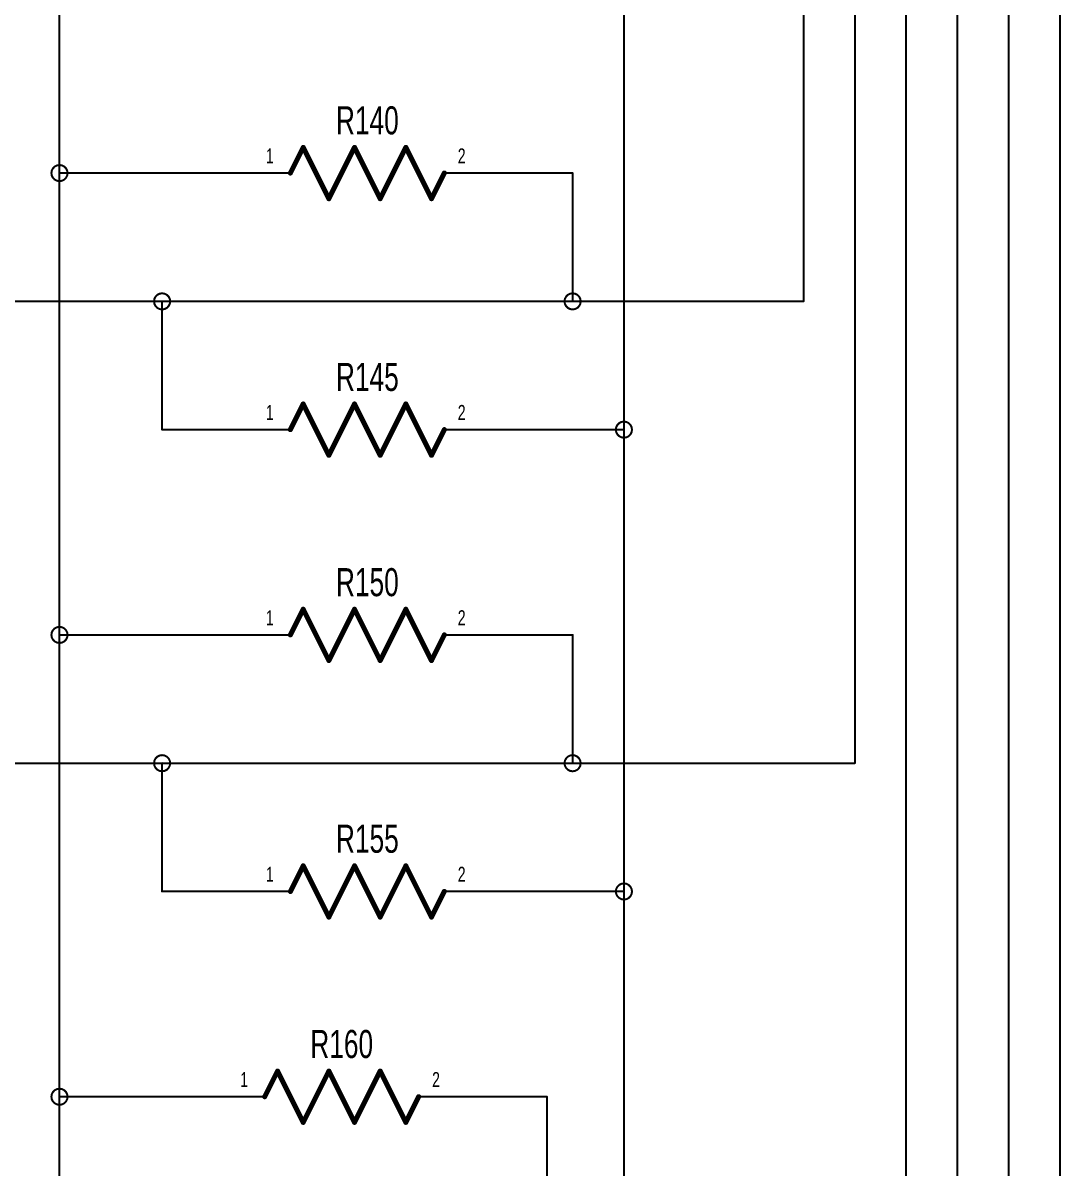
# Model space of a CAD drawing. Extents: x 0 to 23.8, y -0.1 to 21.2.
# Drawn here: x 21.079 to 23.102, y 8.22 to 10.452 of the extents above; entities that cross this region are included whole.
import ezdxf
from ezdxf.enums import TextEntityAlignment as Align

# ---------------------------------------------------------------- set-up
doc = ezdxf.new("R2010")
doc.units = 0
for name, color, linetype in [('Element', 253, 'CONTINUOUS'), ('Net', 50, 'CONTINUOUS'), ('Pin', 50, 'CONTINUOUS')]:
    doc.layers.add(name, color=color, linetype=linetype)

msp = doc.modelspace()

# ---------------------------------------------------------------- linework, layer by layer
at = {"layer": 'Element', "linetype": 'CONTINUOUS', "const_width": 0.0098}
for points in [[(21.6, 10.1591), (21.625, 10.2091)], [(21.625, 10.2091), (21.675, 10.1091)], [(21.675, 10.1091), (21.725, 10.2091)], [(21.725, 10.2091), (21.775, 10.1091)], [(21.775, 10.1091), (21.825, 10.2091)], [(21.825, 10.2091), (21.875, 10.1091)], [(21.875, 10.1091), (21.9, 10.1591)], [(21.6, 9.6591), (21.625, 9.7091)], [(21.625, 9.7091), (21.675, 9.6091)], [(21.675, 9.6091), (21.725, 9.7091)], [(21.725, 9.7091), (21.775, 9.6091)], [(21.775, 9.6091), (21.825, 9.7091)], [(21.825, 9.7091), (21.875, 9.6091)], [(21.875, 9.6091), (21.9, 9.6591)], [(21.6, 9.2591), (21.625, 9.3091)], [(21.625, 9.3091), (21.675, 9.2091)], [(21.675, 9.2091), (21.725, 9.3091)], [(21.725, 9.3091), (21.775, 9.2091)], [(21.775, 9.2091), (21.825, 9.3091)], [(21.825, 9.3091), (21.875, 9.2091)], [(21.875, 9.2091), (21.9, 9.2591)], [(21.6, 8.7591), (21.625, 8.8091)], [(21.625, 8.8091), (21.675, 8.7091)], [(21.675, 8.7091), (21.725, 8.8091)], [(21.725, 8.8091), (21.775, 8.7091)], [(21.775, 8.7091), (21.825, 8.8091)], [(21.825, 8.8091), (21.875, 8.7091)], [(21.875, 8.7091), (21.9, 8.7591)], [(21.55, 8.3591), (21.575, 8.4091)], [(21.575, 8.4091), (21.625, 8.3091)], [(21.625, 8.3091), (21.675, 8.4091)], [(21.675, 8.4091), (21.725, 8.3091)], [(21.725, 8.3091), (21.775, 8.4091)], [(21.775, 8.4091), (21.825, 8.3091)], [(21.825, 8.3091), (21.85, 8.3591)]]:
    msp.add_lwpolyline(points, dxfattribs=at)
at = {"layer": 'Element', "linetype": 'CONTINUOUS', "const_width": 0.0049}
for points in [[(21.6225, 10.2091, 1), (21.6275, 10.2091, 1), (21.6225, 10.2091, 1)], [(21.6225, 10.2091, 1), (21.6275, 10.2091, 1), (21.6225, 10.2091, 1)], [(21.7225, 10.2091, 1), (21.7275, 10.2091, 1), (21.7225, 10.2091, 1)], [(21.7225, 10.2091, 1), (21.7275, 10.2091, 1), (21.7225, 10.2091, 1)], [(21.8225, 10.2091, 1), (21.8275, 10.2091, 1), (21.8225, 10.2091, 1)], [(21.8225, 10.2091, 1), (21.8275, 10.2091, 1), (21.8225, 10.2091, 1)], [(21.5975, 10.1591, 1), (21.6025, 10.1591, 1), (21.5975, 10.1591, 1)], [(21.8975, 10.1591, 1), (21.9025, 10.1591, 1), (21.8975, 10.1591, 1)], [(21.6725, 10.1091, 1), (21.6775, 10.1091, 1), (21.6725, 10.1091, 1)], [(21.6725, 10.1091, 1), (21.6775, 10.1091, 1), (21.6725, 10.1091, 1)], [(21.7725, 10.1091, 1), (21.7775, 10.1091, 1), (21.7725, 10.1091, 1)], [(21.7725, 10.1091, 1), (21.7775, 10.1091, 1), (21.7725, 10.1091, 1)], [(21.8725, 10.1091, 1), (21.8775, 10.1091, 1), (21.8725, 10.1091, 1)], [(21.8725, 10.1091, 1), (21.8775, 10.1091, 1), (21.8725, 10.1091, 1)], [(21.6225, 9.7091, 1), (21.6275, 9.7091, 1), (21.6225, 9.7091, 1)], [(21.6225, 9.7091, 1), (21.6275, 9.7091, 1), (21.6225, 9.7091, 1)], [(21.7225, 9.7091, 1), (21.7275, 9.7091, 1), (21.7225, 9.7091, 1)], [(21.7225, 9.7091, 1), (21.7275, 9.7091, 1), (21.7225, 9.7091, 1)], [(21.8225, 9.7091, 1), (21.8275, 9.7091, 1), (21.8225, 9.7091, 1)], [(21.8225, 9.7091, 1), (21.8275, 9.7091, 1), (21.8225, 9.7091, 1)], [(21.5975, 9.6591, 1), (21.6025, 9.6591, 1), (21.5975, 9.6591, 1)], [(21.8975, 9.6591, 1), (21.9025, 9.6591, 1), (21.8975, 9.6591, 1)], [(21.6725, 9.6091, 1), (21.6775, 9.6091, 1), (21.6725, 9.6091, 1)], [(21.6725, 9.6091, 1), (21.6775, 9.6091, 1), (21.6725, 9.6091, 1)], [(21.7725, 9.6091, 1), (21.7775, 9.6091, 1), (21.7725, 9.6091, 1)], [(21.7725, 9.6091, 1), (21.7775, 9.6091, 1), (21.7725, 9.6091, 1)], [(21.8725, 9.6091, 1), (21.8775, 9.6091, 1), (21.8725, 9.6091, 1)], [(21.8725, 9.6091, 1), (21.8775, 9.6091, 1), (21.8725, 9.6091, 1)], [(21.6225, 9.3091, 1), (21.6275, 9.3091, 1), (21.6225, 9.3091, 1)], [(21.6225, 9.3091, 1), (21.6275, 9.3091, 1), (21.6225, 9.3091, 1)], [(21.7225, 9.3091, 1), (21.7275, 9.3091, 1), (21.7225, 9.3091, 1)], [(21.7225, 9.3091, 1), (21.7275, 9.3091, 1), (21.7225, 9.3091, 1)], [(21.8225, 9.3091, 1), (21.8275, 9.3091, 1), (21.8225, 9.3091, 1)], [(21.8225, 9.3091, 1), (21.8275, 9.3091, 1), (21.8225, 9.3091, 1)], [(21.5975, 9.2591, 1), (21.6025, 9.2591, 1), (21.5975, 9.2591, 1)], [(21.8975, 9.2591, 1), (21.9025, 9.2591, 1), (21.8975, 9.2591, 1)], [(21.6725, 9.2091, 1), (21.6775, 9.2091, 1), (21.6725, 9.2091, 1)], [(21.6725, 9.2091, 1), (21.6775, 9.2091, 1), (21.6725, 9.2091, 1)], [(21.7725, 9.2091, 1), (21.7775, 9.2091, 1), (21.7725, 9.2091, 1)], [(21.7725, 9.2091, 1), (21.7775, 9.2091, 1), (21.7725, 9.2091, 1)], [(21.8725, 9.2091, 1), (21.8775, 9.2091, 1), (21.8725, 9.2091, 1)], [(21.8725, 9.2091, 1), (21.8775, 9.2091, 1), (21.8725, 9.2091, 1)], [(21.6225, 8.8091, 1), (21.6275, 8.8091, 1), (21.6225, 8.8091, 1)], [(21.6225, 8.8091, 1), (21.6275, 8.8091, 1), (21.6225, 8.8091, 1)], [(21.7225, 8.8091, 1), (21.7275, 8.8091, 1), (21.7225, 8.8091, 1)], [(21.7225, 8.8091, 1), (21.7275, 8.8091, 1), (21.7225, 8.8091, 1)], [(21.8225, 8.8091, 1), (21.8275, 8.8091, 1), (21.8225, 8.8091, 1)], [(21.8225, 8.8091, 1), (21.8275, 8.8091, 1), (21.8225, 8.8091, 1)], [(21.5975, 8.7591, 1), (21.6025, 8.7591, 1), (21.5975, 8.7591, 1)], [(21.8975, 8.7591, 1), (21.9025, 8.7591, 1), (21.8975, 8.7591, 1)], [(21.6725, 8.7091, 1), (21.6775, 8.7091, 1), (21.6725, 8.7091, 1)], [(21.6725, 8.7091, 1), (21.6775, 8.7091, 1), (21.6725, 8.7091, 1)], [(21.7725, 8.7091, 1), (21.7775, 8.7091, 1), (21.7725, 8.7091, 1)], [(21.7725, 8.7091, 1), (21.7775, 8.7091, 1), (21.7725, 8.7091, 1)], [(21.8725, 8.7091, 1), (21.8775, 8.7091, 1), (21.8725, 8.7091, 1)], [(21.8725, 8.7091, 1), (21.8775, 8.7091, 1), (21.8725, 8.7091, 1)], [(21.5725, 8.4091, 1), (21.5775, 8.4091, 1), (21.5725, 8.4091, 1)], [(21.5725, 8.4091, 1), (21.5775, 8.4091, 1), (21.5725, 8.4091, 1)], [(21.6725, 8.4091, 1), (21.6775, 8.4091, 1), (21.6725, 8.4091, 1)], [(21.6725, 8.4091, 1), (21.6775, 8.4091, 1), (21.6725, 8.4091, 1)], [(21.7725, 8.4091, 1), (21.7775, 8.4091, 1), (21.7725, 8.4091, 1)], [(21.7725, 8.4091, 1), (21.7775, 8.4091, 1), (21.7725, 8.4091, 1)], [(21.5475, 8.3591, 1), (21.5525, 8.3591, 1), (21.5475, 8.3591, 1)], [(21.8475, 8.3591, 1), (21.8525, 8.3591, 1), (21.8475, 8.3591, 1)], [(21.6225, 8.3091, 1), (21.6275, 8.3091, 1), (21.6225, 8.3091, 1)], [(21.6225, 8.3091, 1), (21.6275, 8.3091, 1), (21.6225, 8.3091, 1)], [(21.7225, 8.3091, 1), (21.7275, 8.3091, 1), (21.7225, 8.3091, 1)], [(21.7225, 8.3091, 1), (21.7275, 8.3091, 1), (21.7225, 8.3091, 1)], [(21.8225, 8.3091, 1), (21.8275, 8.3091, 1), (21.8225, 8.3091, 1)], [(21.8225, 8.3091, 1), (21.8275, 8.3091, 1), (21.8225, 8.3091, 1)]]:
    msp.add_lwpolyline(points, format="xyb", dxfattribs=at)
at = {"layer": 'Net', "linetype": 'CONTINUOUS', "const_width": 0.0039}
for points in [[(22.6, 12.9591), (22.6, 9.9091)], [(22.7, 12.8591), (22.7, 9.0091)], [(22.8, 12.7591), (22.8, 8.1091)], [(22.9, 12.6591), (22.9, 7.1591)], [(23, 12.5591), (23, 6.3091)], [(23.1, 12.4591), (23.1, 5.5091)], [(22.25, 5.5091), (22.25, 12.3591)], [(21.15, 10.1591), (21.15, 11.0591)], [(21.1343, 10.1591), (21.135, 10.1542), (21.1373, 10.1498), (21.1407, 10.1463), (21.1451, 10.1441), (21.15, 10.1433), (21.1549, 10.1441), (21.1593, 10.1463), (21.1627, 10.1498), (21.165, 10.1542), (21.1657, 10.1591), (21.165, 10.1639), (21.1627, 10.1683), (21.1593, 10.1718), (21.1549, 10.174), (21.15, 10.1748), (21.1451, 10.174), (21.1407, 10.1718), (21.1373, 10.1683), (21.135, 10.1639), (21.1343, 10.1591)], [(21.45, 10.1591), (21.15, 10.1591)], [(21.15, 9.2591), (21.15, 10.1591)], [(22.15, 10.1591), (22.05, 10.1591)], [(22.15, 9.9091), (22.15, 10.1591)], [(20.9, 9.9091), (21.35, 9.9091)], [(21.3343, 9.9091), (21.335, 9.9042), (21.3373, 9.8998), (21.3407, 9.8963), (21.3451, 9.8941), (21.35, 9.8933), (21.3549, 9.8941), (21.3593, 9.8963), (21.3627, 9.8998), (21.365, 9.9042), (21.3657, 9.9091), (21.365, 9.9139), (21.3627, 9.9183), (21.3593, 9.9218), (21.3549, 9.924), (21.35, 9.9248), (21.3451, 9.924), (21.3407, 9.9218), (21.3373, 9.9183), (21.335, 9.9139), (21.3343, 9.9091)], [(21.35, 9.9091), (21.35, 9.6591)], [(21.35, 9.9091), (21.35, 9.9091)], [(21.35, 9.9091), (21.35, 9.9091)], [(21.35, 9.9091), (22.15, 9.9091)], [(22.1343, 9.9091), (22.135, 9.9042), (22.1373, 9.8998), (22.1407, 9.8963), (22.1451, 9.8941), (22.15, 9.8933), (22.1549, 9.8941), (22.1593, 9.8963), (22.1627, 9.8998), (22.165, 9.9042), (22.1657, 9.9091), (22.165, 9.9139), (22.1627, 9.9183), (22.1593, 9.9218), (22.1549, 9.924), (22.15, 9.9248), (22.1451, 9.924), (22.1407, 9.9218), (22.1373, 9.9183), (22.135, 9.9139), (22.1343, 9.9091)], [(22.6, 9.9091), (22.15, 9.9091)], [(22.15, 9.9091), (22.15, 9.9091)], [(22.15, 9.9091), (22.15, 9.9091)], [(22.2343, 9.6591), (22.235, 9.6542), (22.2373, 9.6498), (22.2407, 9.6463), (22.2451, 9.6441), (22.25, 9.6433), (22.2549, 9.6441), (22.2593, 9.6463), (22.2627, 9.6498), (22.265, 9.6542), (22.2657, 9.6591), (22.265, 9.6639), (22.2627, 9.6683), (22.2593, 9.6718), (22.2549, 9.674), (22.25, 9.6748), (22.2451, 9.674), (22.2407, 9.6718), (22.2373, 9.6683), (22.235, 9.6639), (22.2343, 9.6591)], [(21.35, 9.6591), (21.45, 9.6591)], [(22.05, 9.6591), (22.25, 9.6591)], [(21.1343, 9.2591), (21.135, 9.2542), (21.1373, 9.2498), (21.1407, 9.2463), (21.1451, 9.2441), (21.15, 9.2433), (21.1549, 9.2441), (21.1593, 9.2463), (21.1627, 9.2498), (21.165, 9.2542), (21.1657, 9.2591), (21.165, 9.2639), (21.1627, 9.2683), (21.1593, 9.2718), (21.1549, 9.274), (21.15, 9.2748), (21.1451, 9.274), (21.1407, 9.2718), (21.1373, 9.2683), (21.135, 9.2639), (21.1343, 9.2591)], [(21.45, 9.2591), (21.15, 9.2591)], [(21.15, 9.2591), (21.15, 8.3591)], [(22.15, 9.2591), (22.05, 9.2591)], [(22.15, 9.0091), (22.15, 9.2591)], [(21.3343, 9.0091), (21.335, 9.0042), (21.3373, 8.9998), (21.3407, 8.9963), (21.3451, 8.9941), (21.35, 8.9933), (21.3549, 8.9941), (21.3593, 8.9963), (21.3627, 8.9998), (21.365, 9.0042), (21.3657, 9.0091), (21.365, 9.0139), (21.3627, 9.0183), (21.3593, 9.0218), (21.3549, 9.024), (21.35, 9.0248), (21.3451, 9.024), (21.3407, 9.0218), (21.3373, 9.0183), (21.335, 9.0139), (21.3343, 9.0091)], [(22.1343, 9.0091), (22.135, 9.0042), (22.1373, 8.9998), (22.1407, 8.9963), (22.1451, 8.9941), (22.15, 8.9933), (22.1549, 8.9941), (22.1593, 8.9963), (22.1627, 8.9998), (22.165, 9.0042), (22.1657, 9.0091), (22.165, 9.0139), (22.1627, 9.0183), (22.1593, 9.0218), (22.1549, 9.024), (22.15, 9.0248), (22.1451, 9.024), (22.1407, 9.0218), (22.1373, 9.0183), (22.135, 9.0139), (22.1343, 9.0091)], [(20.9, 9.0091), (21.35, 9.0091)], [(21.35, 9.0091), (21.35, 8.7591)], [(21.35, 9.0091), (21.35, 9.0091)], [(21.35, 9.0091), (21.35, 9.0091)], [(21.35, 9.0091), (22.15, 9.0091)], [(22.7, 9.0091), (22.15, 9.0091)], [(22.15, 9.0091), (22.15, 9.0091)], [(22.15, 9.0091), (22.15, 9.0091)], [(22.2343, 8.7591), (22.235, 8.7542), (22.2373, 8.7498), (22.2407, 8.7463), (22.2451, 8.7441), (22.25, 8.7433), (22.2549, 8.7441), (22.2593, 8.7463), (22.2627, 8.7498), (22.265, 8.7542), (22.2657, 8.7591), (22.265, 8.7639), (22.2627, 8.7683), (22.2593, 8.7718), (22.2549, 8.774), (22.25, 8.7748), (22.2451, 8.774), (22.2407, 8.7718), (22.2373, 8.7683), (22.235, 8.7639), (22.2343, 8.7591)], [(21.35, 8.7591), (21.45, 8.7591)], [(22.05, 8.7591), (22.25, 8.7591)], [(21.1343, 8.3591), (21.135, 8.3542), (21.1373, 8.3498), (21.1407, 8.3463), (21.1451, 8.3441), (21.15, 8.3433), (21.1549, 8.3441), (21.1593, 8.3463), (21.1627, 8.3498), (21.165, 8.3542), (21.1657, 8.3591), (21.165, 8.3639), (21.1627, 8.3683), (21.1593, 8.3718), (21.1549, 8.374), (21.15, 8.3748), (21.1451, 8.374), (21.1407, 8.3718), (21.1373, 8.3683), (21.135, 8.3639), (21.1343, 8.3591)], [(21.15, 8.3591), (21.4, 8.3591)], [(21.15, 7.4591), (21.15, 8.3591)], [(21.15, 8.3591), (21.15, 8.3591)], [(22, 8.3591), (22.1, 8.3591)], [(22.1, 8.3591), (22.1, 8.1091)]]:
    msp.add_lwpolyline(points, dxfattribs=at)
at = {"layer": 'Net', "linetype": 'CONTINUOUS', "const_width": 0.002}
for points in [[(21.1333, 10.1591, 1), (21.1352, 10.1591, 1), (21.1333, 10.1591, 1)], [(21.149, 10.1591, 1), (21.151, 10.1591, 1), (21.149, 10.1591, 1)], [(21.149, 10.1591, 1), (21.151, 10.1591, 1), (21.149, 10.1591, 1)], [(21.149, 10.1591, 1), (21.151, 10.1591, 1), (21.149, 10.1591, 1)], [(21.449, 10.1591, 1), (21.451, 10.1591, 1), (21.449, 10.1591, 1)], [(22.049, 10.1591, 1), (22.051, 10.1591, 1), (22.049, 10.1591, 1)], [(22.149, 10.1591, 1), (22.151, 10.1591, 1), (22.149, 10.1591, 1)], [(22.149, 10.1591, 1), (22.151, 10.1591, 1), (22.149, 10.1591, 1)], [(21.3333, 9.9091, 1), (21.3352, 9.9091, 1), (21.3333, 9.9091, 1)], [(21.349, 9.9091, 1), (21.351, 9.9091, 1), (21.349, 9.9091, 1)], [(21.349, 9.9091, 1), (21.351, 9.9091, 1), (21.349, 9.9091, 1)], [(21.349, 9.9091, 1), (21.351, 9.9091, 1), (21.349, 9.9091, 1)], [(21.349, 9.9091, 1), (21.351, 9.9091, 1), (21.349, 9.9091, 1)], [(21.349, 9.9091, 1), (21.351, 9.9091, 1), (21.349, 9.9091, 1)], [(22.1333, 9.9091, 1), (22.1352, 9.9091, 1), (22.1333, 9.9091, 1)], [(22.149, 9.9091, 1), (22.151, 9.9091, 1), (22.149, 9.9091, 1)], [(22.149, 9.9091, 1), (22.151, 9.9091, 1), (22.149, 9.9091, 1)], [(22.149, 9.9091, 1), (22.151, 9.9091, 1), (22.149, 9.9091, 1)], [(22.149, 9.9091, 1), (22.151, 9.9091, 1), (22.149, 9.9091, 1)], [(22.149, 9.9091, 1), (22.151, 9.9091, 1), (22.149, 9.9091, 1)], [(22.599, 9.9091, 1), (22.601, 9.9091, 1), (22.599, 9.9091, 1)], [(22.599, 9.9091, 1), (22.601, 9.9091, 1), (22.599, 9.9091, 1)], [(21.349, 9.6591, 1), (21.351, 9.6591, 1), (21.349, 9.6591, 1)], [(21.349, 9.6591, 1), (21.351, 9.6591, 1), (21.349, 9.6591, 1)], [(21.449, 9.6591, 1), (21.451, 9.6591, 1), (21.449, 9.6591, 1)], [(22.049, 9.6591, 1), (22.051, 9.6591, 1), (22.049, 9.6591, 1)], [(22.2333, 9.6591, 1), (22.2352, 9.6591, 1), (22.2333, 9.6591, 1)], [(22.249, 9.6591, 1), (22.251, 9.6591, 1), (22.249, 9.6591, 1)], [(21.1333, 9.2591, 1), (21.1352, 9.2591, 1), (21.1333, 9.2591, 1)], [(21.149, 9.2591, 1), (21.151, 9.2591, 1), (21.149, 9.2591, 1)], [(21.149, 9.2591, 1), (21.151, 9.2591, 1), (21.149, 9.2591, 1)], [(21.149, 9.2591, 1), (21.151, 9.2591, 1), (21.149, 9.2591, 1)], [(21.449, 9.2591, 1), (21.451, 9.2591, 1), (21.449, 9.2591, 1)], [(22.049, 9.2591, 1), (22.051, 9.2591, 1), (22.049, 9.2591, 1)], [(22.149, 9.2591, 1), (22.151, 9.2591, 1), (22.149, 9.2591, 1)], [(22.149, 9.2591, 1), (22.151, 9.2591, 1), (22.149, 9.2591, 1)], [(21.3333, 9.0091, 1), (21.3352, 9.0091, 1), (21.3333, 9.0091, 1)], [(21.349, 9.0091, 1), (21.351, 9.0091, 1), (21.349, 9.0091, 1)], [(21.349, 9.0091, 1), (21.351, 9.0091, 1), (21.349, 9.0091, 1)], [(21.349, 9.0091, 1), (21.351, 9.0091, 1), (21.349, 9.0091, 1)], [(21.349, 9.0091, 1), (21.351, 9.0091, 1), (21.349, 9.0091, 1)], [(21.349, 9.0091, 1), (21.351, 9.0091, 1), (21.349, 9.0091, 1)], [(22.1333, 9.0091, 1), (22.1352, 9.0091, 1), (22.1333, 9.0091, 1)], [(22.149, 9.0091, 1), (22.151, 9.0091, 1), (22.149, 9.0091, 1)], [(22.149, 9.0091, 1), (22.151, 9.0091, 1), (22.149, 9.0091, 1)], [(22.149, 9.0091, 1), (22.151, 9.0091, 1), (22.149, 9.0091, 1)], [(22.149, 9.0091, 1), (22.151, 9.0091, 1), (22.149, 9.0091, 1)], [(22.149, 9.0091, 1), (22.151, 9.0091, 1), (22.149, 9.0091, 1)], [(22.699, 9.0091, 1), (22.701, 9.0091, 1), (22.699, 9.0091, 1)], [(22.699, 9.0091, 1), (22.701, 9.0091, 1), (22.699, 9.0091, 1)], [(21.349, 8.7591, 1), (21.351, 8.7591, 1), (21.349, 8.7591, 1)], [(21.349, 8.7591, 1), (21.351, 8.7591, 1), (21.349, 8.7591, 1)], [(21.449, 8.7591, 1), (21.451, 8.7591, 1), (21.449, 8.7591, 1)], [(22.049, 8.7591, 1), (22.051, 8.7591, 1), (22.049, 8.7591, 1)], [(22.2333, 8.7591, 1), (22.2352, 8.7591, 1), (22.2333, 8.7591, 1)], [(22.249, 8.7591, 1), (22.251, 8.7591, 1), (22.249, 8.7591, 1)], [(21.1333, 8.3591, 1), (21.1352, 8.3591, 1), (21.1333, 8.3591, 1)], [(21.149, 8.3591, 1), (21.151, 8.3591, 1), (21.149, 8.3591, 1)], [(21.149, 8.3591, 1), (21.151, 8.3591, 1), (21.149, 8.3591, 1)], [(21.149, 8.3591, 1), (21.151, 8.3591, 1), (21.149, 8.3591, 1)], [(21.149, 8.3591, 1), (21.151, 8.3591, 1), (21.149, 8.3591, 1)], [(21.399, 8.3591, 1), (21.401, 8.3591, 1), (21.399, 8.3591, 1)], [(21.999, 8.3591, 1), (22.001, 8.3591, 1), (21.999, 8.3591, 1)], [(22.099, 8.3591, 1), (22.101, 8.3591, 1), (22.099, 8.3591, 1)], [(22.099, 8.3591, 1), (22.101, 8.3591, 1), (22.099, 8.3591, 1)]]:
    msp.add_lwpolyline(points, format="xyb", dxfattribs=at)
at = {"layer": 'Pin', "linetype": 'CONTINUOUS', "const_width": 0.0039}
for points in [[(21.6, 10.1591), (21.45, 10.1591)], [(21.9, 10.1591), (22.05, 10.1591)], [(21.6, 9.6591), (21.45, 9.6591)], [(21.9, 9.6591), (22.05, 9.6591)], [(21.6, 9.2591), (21.45, 9.2591)], [(21.9, 9.2591), (22.05, 9.2591)], [(21.6, 8.7591), (21.45, 8.7591)], [(21.9, 8.7591), (22.05, 8.7591)], [(21.55, 8.3591), (21.4, 8.3591)], [(21.85, 8.3591), (22, 8.3591)]]:
    msp.add_lwpolyline(points, dxfattribs=at)
at = {"layer": 'Pin', "linetype": 'CONTINUOUS', "const_width": 0.002}
for points in [[(21.449, 10.1591, 1), (21.451, 10.1591, 1), (21.449, 10.1591, 1)], [(21.599, 10.1591, 1), (21.601, 10.1591, 1), (21.599, 10.1591, 1)], [(21.899, 10.1591, 1), (21.901, 10.1591, 1), (21.899, 10.1591, 1)], [(22.049, 10.1591, 1), (22.051, 10.1591, 1), (22.049, 10.1591, 1)], [(21.449, 9.6591, 1), (21.451, 9.6591, 1), (21.449, 9.6591, 1)], [(21.599, 9.6591, 1), (21.601, 9.6591, 1), (21.599, 9.6591, 1)], [(21.899, 9.6591, 1), (21.901, 9.6591, 1), (21.899, 9.6591, 1)], [(22.049, 9.6591, 1), (22.051, 9.6591, 1), (22.049, 9.6591, 1)], [(21.449, 9.2591, 1), (21.451, 9.2591, 1), (21.449, 9.2591, 1)], [(21.599, 9.2591, 1), (21.601, 9.2591, 1), (21.599, 9.2591, 1)], [(21.899, 9.2591, 1), (21.901, 9.2591, 1), (21.899, 9.2591, 1)], [(22.049, 9.2591, 1), (22.051, 9.2591, 1), (22.049, 9.2591, 1)], [(21.449, 8.7591, 1), (21.451, 8.7591, 1), (21.449, 8.7591, 1)], [(21.599, 8.7591, 1), (21.601, 8.7591, 1), (21.599, 8.7591, 1)], [(21.899, 8.7591, 1), (21.901, 8.7591, 1), (21.899, 8.7591, 1)], [(22.049, 8.7591, 1), (22.051, 8.7591, 1), (22.049, 8.7591, 1)], [(21.399, 8.3591, 1), (21.401, 8.3591, 1), (21.399, 8.3591, 1)], [(21.549, 8.3591, 1), (21.551, 8.3591, 1), (21.549, 8.3591, 1)], [(21.849, 8.3591, 1), (21.851, 8.3591, 1), (21.849, 8.3591, 1)], [(21.999, 8.3591, 1), (22.001, 8.3591, 1), (21.999, 8.3591, 1)]]:
    msp.add_lwpolyline(points, format="xyb", dxfattribs=at)

# ---------------------------------------------------------------- texts
at = {"layer": 'Element', "width": 0.7}
for s, p in [('R140', (21.75, 10.2181)), ('R145', (21.75, 9.7181)), ('R150', (21.75, 9.3181)), ('R155', (21.75, 8.8181)), ('R160', (21.7, 8.4181))]:
    msp.add_text(s, height=0.0547, dxfattribs=at).set_placement(p, align=Align.BOTTOM_CENTER)
at = {"layer": 'Pin', "width": 0.7}
for s, p in [('1', (21.5524, 10.2072)), ('2', (21.9262, 10.2072)), ('1', (21.5524, 9.7072)), ('2', (21.9262, 9.7072)), ('1', (21.5524, 9.3072)), ('2', (21.9262, 9.3072)), ('1', (21.5524, 8.8072)), ('2', (21.9262, 8.8072)), ('1', (21.5024, 8.4072)), ('2', (21.8762, 8.4072))]:
    msp.add_text(s, height=0.0292, dxfattribs=at).set_placement(p, align=Align.TOP_LEFT)

doc.saveas('drawing.dxf')
